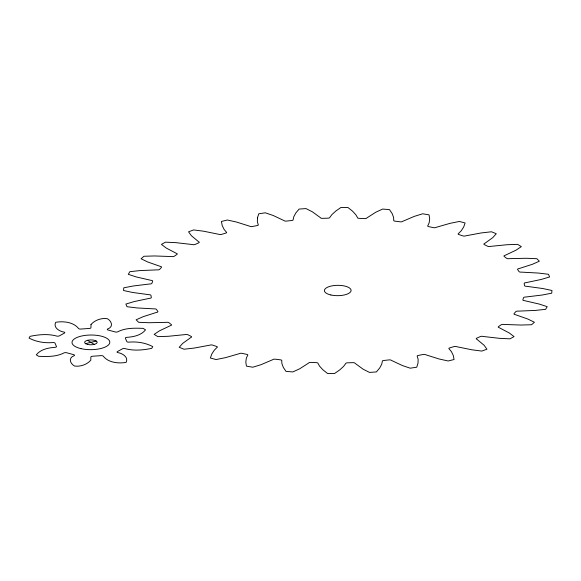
<?xml version="1.0" encoding="UTF-8"?>
<svg xmlns="http://www.w3.org/2000/svg" width="581" height="581" viewBox="0 0 581 581"><rect width="100%" height="100%" fill="white"/><g stroke="black" fill="none" stroke-linecap="round" stroke-linejoin="round"><path stroke-width="0.87" d="M85.56 343.669L96.25 341.025M87.571 340.292L94.238 344.395M90.999 324.51L90.956 327.691A1.975 0.77 -0.4 0 1 88.973 328.476L81.122 329.028A1.975 0.77 -0.4 0 1 78.609 328.563C73.504 321.932 63.184 320.988 55.645 322.317C53.06 327.851 59.727 331.475 64.208 332.129A1.975 0.77 -0.4 0 1 64.208 333.218L59.574 335.753A1.975 0.77 -0.4 0 1 56.931 336.123C48.136 333.668 38.891 334.503 30.081 336.341L29.05 338.062C36.392 341.991 44.86 343.248 53.103 342.55A1.975 0.77 -0.4 0 1 55.079 343.306L56.386 346.341A1.975 0.77 -0.4 0 1 55.159 347.322C48.39 347.801 40.779 349.217 36.276 354.838L38.687 356.32C47.243 356.625 56.306 356.923 64.135 352.849A1.975 0.77 -0.4 0 1 66.938 352.834L73.417 354.592A1.975 0.77 -0.4 0 1 74.324 355.608C68.05 357.729 69.989 363.495 74.477 366.015C80.207 366.909 86.99 364.614 90.818 360.184L90.854 356.995A1.975 0.77 -0.4 0 1 92.837 356.218L100.695 355.666A1.975 0.77 -0.4 0 1 103.207 356.124C108.306 362.762 118.626 363.706 126.164 362.377C128.75 356.843 122.09 353.212 117.602 352.558A1.975 0.77 -0.4 0 1 117.609 351.476L122.235 348.941A1.975 0.77 -0.4 0 1 124.879 348.571C133.681 351.018 142.919 350.183 151.735 348.353L152.759 346.625C145.424 342.703 136.949 341.439 128.713 342.144A1.975 0.77 -0.4 0 1 126.738 341.388L125.431 338.345A1.975 0.77 -0.4 0 1 126.658 337.365C133.427 336.886 141.03 335.469 145.54 329.855L143.129 328.374C134.567 328.069 125.511 327.764 117.674 331.838A1.975 0.77 -0.4 0 1 114.878 331.86L108.4 330.102A1.975 0.77 -0.4 0 1 107.485 329.078C113.76 326.965 111.821 321.191 107.34 318.678C101.61 317.778 94.819 320.08 90.999 324.51M257.47 217.86L257.368 221.731L258.175 224.527A1.975 0.77 -0.4 0 1 257.223 225.551L252.357 226.517A1.975 0.77 -0.4 0 1 249.692 226.205L236.431 222.022L227.338 220.01L221.419 221.477L222.203 225.544L224.055 229.335L226.249 232.008A1.975 0.77 -0.4 0 1 225.835 233.083L221.528 234.39A1.975 0.77 -0.4 0 1 218.746 234.288L203.597 231.202L193.647 229.923L188.556 231.804L191.381 235.719L198.615 241.74A1.975 0.77 -0.4 0 1 198.746 242.822L195.172 244.427A1.975 0.77 -0.4 0 1 192.384 244.536L175.92 242.662L165.491 242.161L161.431 244.39L166.173 248.007L176.326 253.345A1.975 0.77 -0.4 0 1 177.002 254.391L174.293 256.228A1.975 0.77 -0.4 0 1 171.606 256.548L154.466 255.96L143.95 256.265L141.081 258.748L147.567 261.922L160.24 266.374A1.975 0.77 -0.4 0 1 161.431 267.347L159.688 269.352A1.975 0.77 -0.4 0 1 157.211 269.867L140.05 270.586L129.861 271.676L128.285 274.326L136.266 276.941L150.973 280.332A1.975 0.77 -0.4 0 1 152.636 281.197L151.931 283.288A1.975 0.77 -0.4 0 1 149.753 283.978L133.238 285.983L123.76 287.82L123.542 290.522L132.715 292.475L148.889 294.683A1.975 0.77 -0.4 0 1 150.958 295.402L151.321 297.501A1.975 0.77 -0.4 0 1 149.52 298.336L134.284 301.546L125.881 304.059L127.028 306.724L137.036 307.937L154.052 308.874A1.975 0.77 -0.4 0 1 156.456 309.419L157.865 311.438A1.975 0.77 -0.4 0 1 156.514 312.396L143.144 316.689L136.143 319.782L138.612 322.295L149.07 322.731L166.282 322.353A1.975 0.77 -0.4 0 1 168.918 322.702L171.33 324.576A1.975 0.77 -0.4 0 1 170.48 325.614L159.484 330.821L154.154 334.373L157.85 336.646L168.359 336.283L185.099 334.612A1.975 0.77 -0.4 0 1 187.866 334.758L191.185 336.406A1.975 0.77 -0.4 0 1 190.873 337.488L182.674 343.407L179.224 347.285L184.003 349.225L194.148 348.077L209.785 345.179A1.975 0.77 -0.4 0 1 212.581 345.107L216.669 346.472A1.975 0.77 -0.4 0 1 216.909 347.547L214.287 350.19L211.825 353.96L210.38 358.012L216.059 359.552L225.464 357.656L239.387 353.64A1.975 0.77 -0.4 0 1 242.103 353.364L246.816 354.381A1.975 0.77 -0.4 0 1 247.593 355.419L246.337 358.201L245.814 362.072L246.431 366.146L252.8 367.221L261.094 364.657L272.772 359.675A1.975 0.77 -0.4 0 1 275.3 359.196L280.449 359.842A1.975 0.77 -0.4 0 1 281.734 360.794L281.901 363.612L283.339 367.432L285.997 371.368L292.795 371.942L299.665 368.804L308.649 363.052A1.975 0.77 -0.4 0 1 310.9 362.391L316.289 362.638A1.975 0.77 -0.4 0 1 318.032 363.474L319.615 366.212L322.949 369.843L327.546 373.489L334.525 373.532L339.703 369.944L343.625 366.357L345.644 363.641A1.975 0.77 -0.4 0 1 347.525 362.827L352.95 362.653A1.975 0.77 -0.4 0 1 355.093 363.343L363.132 369.196L369.487 372.414L376.379 371.927L379.669 368.034L381.717 364.229L382.342 361.418A1.975 0.77 -0.4 0 1 383.78 360.481L389.03 359.908A1.975 0.77 -0.4 0 1 391.478 360.416L402.335 365.529L410.215 368.194L416.744 367.199L418.022 363.14L418.124 359.269L417.318 356.473A1.975 0.77 -0.4 0 1 418.262 355.449L423.135 354.483A1.975 0.77 -0.4 0 1 425.8 354.795L439.062 358.978L448.147 360.99L454.073 359.523L453.289 355.456L451.437 351.665L449.236 348.992A1.975 0.77 -0.4 0 1 449.65 347.917L453.957 346.61A1.975 0.77 -0.4 0 1 456.739 346.712L471.895 349.798L481.845 351.077L486.936 349.196L484.111 345.281L476.878 339.26A1.975 0.77 -0.4 0 1 476.74 338.178L480.32 336.573A1.975 0.77 -0.4 0 1 483.109 336.464L499.566 338.338L510.002 338.839L514.062 336.61L509.312 332.993L499.166 327.655A1.975 0.77 -0.4 0 1 498.491 326.609L501.2 324.772A1.975 0.77 -0.4 0 1 503.887 324.452L521.026 325.04L531.542 324.735L534.411 322.252L527.918 319.078L515.253 314.626A1.975 0.77 -0.4 0 1 514.062 313.653L515.797 311.648A1.975 0.77 -0.4 0 1 518.281 311.133L535.435 310.414L545.632 309.324L547.208 306.674L539.219 304.059L524.52 300.667A1.975 0.77 -0.4 0 1 522.856 299.803L523.554 297.712A1.975 0.77 -0.4 0 1 525.74 297.022L542.255 295.017L551.732 293.18L551.95 290.478L542.777 288.525L526.604 286.317A1.975 0.77 -0.4 0 1 524.534 285.598L524.171 283.499A1.975 0.77 -0.4 0 1 525.972 282.664L541.209 279.454L549.611 276.941L548.464 274.276L538.456 273.063L521.433 272.126A1.975 0.77 -0.4 0 1 519.036 271.581L517.627 269.562A1.975 0.77 -0.4 0 1 518.971 268.604L532.349 264.311L539.342 261.218L536.88 258.705L526.422 258.269L509.203 258.647A1.975 0.77 -0.4 0 1 506.574 258.298L504.163 256.424A1.975 0.77 -0.4 0 1 505.005 255.386L516.008 250.179L521.331 246.627L517.642 244.354L507.133 244.717L490.386 246.388A1.975 0.77 -0.4 0 1 487.619 246.242L484.307 244.594A1.975 0.77 -0.4 0 1 484.612 243.512L492.819 237.593L496.268 233.715L491.49 231.775L481.337 232.923L465.701 235.821A1.975 0.77 -0.4 0 1 462.912 235.893L458.816 234.528A1.975 0.77 -0.4 0 1 458.576 233.453L461.205 230.81L463.667 227.04L465.112 222.988L459.426 221.448L450.028 223.344L436.099 227.36A1.975 0.77 -0.4 0 1 433.39 227.636L428.676 226.619A1.975 0.77 -0.4 0 1 427.899 225.581L429.156 222.799L429.679 218.928L429.054 214.854L422.692 213.779L414.398 216.343L402.72 221.325A1.975 0.77 -0.4 0 1 400.193 221.804L395.044 221.158A1.975 0.77 -0.4 0 1 393.751 220.206L393.584 217.388L392.153 213.568L389.495 209.632L382.69 209.058L375.82 212.196L366.843 217.948A1.975 0.77 -0.4 0 1 364.592 218.609L359.203 218.362A1.975 0.77 -0.4 0 1 357.453 217.526L355.877 214.788L352.544 211.157L347.946 207.511L340.967 207.468L335.782 211.056L331.867 214.643L329.848 217.359A1.975 0.77 -0.4 0 1 327.96 218.173L322.542 218.347A1.975 0.77 -0.4 0 1 320.4 217.657L312.36 211.804L305.998 208.586L299.113 209.073L295.823 212.966L293.775 216.771L293.151 219.582A1.975 0.77 -0.4 0 1 291.713 220.519L286.462 221.092A1.975 0.77 -0.4 0 1 284.015 220.584L273.15 215.471L265.277 212.806L258.748 213.801L257.47 217.86M330.887 294.981A13.356 5.178 -0.4 0 0 351.098 290.5A13.356 5.178 -0.4 0 0 331.243 286.019A13.356 5.178 -0.4 0 0 330.887 294.981M87.586 344.439A6.304 2.44 -0.4 0 0 97.201 342.383A6.304 2.44 -0.4 0 0 87.927 340.212A6.304 2.44 -0.4 0 0 87.586 344.439M80.948 348.629A18.904 7.328 -0.4 0 0 109.802 342.463A18.904 7.328 -0.4 0 0 81.972 335.941A18.904 7.328 -0.4 0 0 80.948 348.629"/></g></svg>
